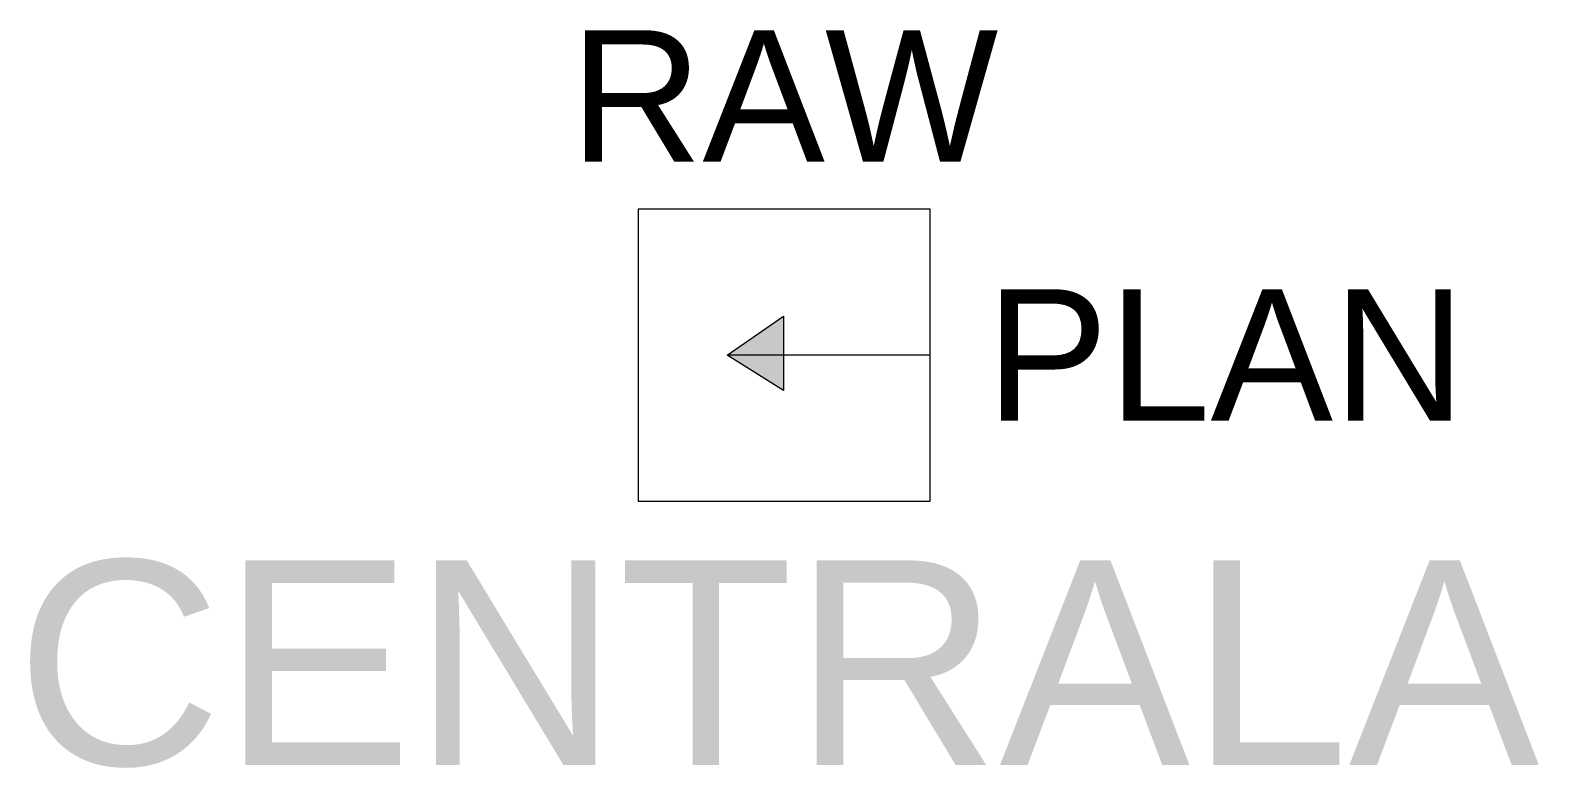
# Model space of a CAD drawing. Header units: millimetres. Extents: x -1032 to 1033, y -565 to 445.
import ezdxf
from ezdxf.enums import TextEntityAlignment as Align

# ---------------------------------------------------------------- set-up
doc = ezdxf.new("R2010")
doc.units = ezdxf.units.MM
doc.header["$LTSCALE"] = 0.25
doc.header["$PDMODE"] = 1
doc.styles.add('opis_czujki', font='arial.ttf')
doc.styles.add('opis_czujki_2', font='arial.ttf')

msp = doc.modelspace()

# ---------------------------------------------------------------- hatches: boundary and pattern name
msp.add_hatch(color=256).paths.add_polyline_path([(-1, 53.5), (-78, 0), (-1, -48.6)])

# ---------------------------------------------------------------- linework, layer by layer
msp.add_line((200, 0), (-78, 0))
msp.add_lwpolyline([(-200, -200), (200, -200), (200, 200), (-200, 200)], close=True)
msp.add_lwpolyline([(-78, 0), (-1, 53.5), (-1, -48.6), (-78, 0)])
at = {"color": 6}
for p in [(200, 400), (-89.4, 227)]:
    msp.add_point(p, dxfattribs=at)

# ---------------------------------------------------------------- texts
for tag, text, height, style, flags, p in [('RAW', 'XX', 180, 'opis_czujki_2', 9, (0, 354.9)), ('CENTRALA', 'xx', 280, 'opis_czujki', 8, (-9, -421.1))]:
    msp.add_attdef(tag, text=text, height=height, dxfattribs=dict(style=style, flags=flags)).set_placement(p, align=Align.MIDDLE_CENTER)
at = {"style": 'opis_czujki_2', "flags": 9}
msp.add_attdef('PLAN', (276.4, -89.8), 'xx', height=180, dxfattribs=at)

doc.saveas('drawing.dxf')
